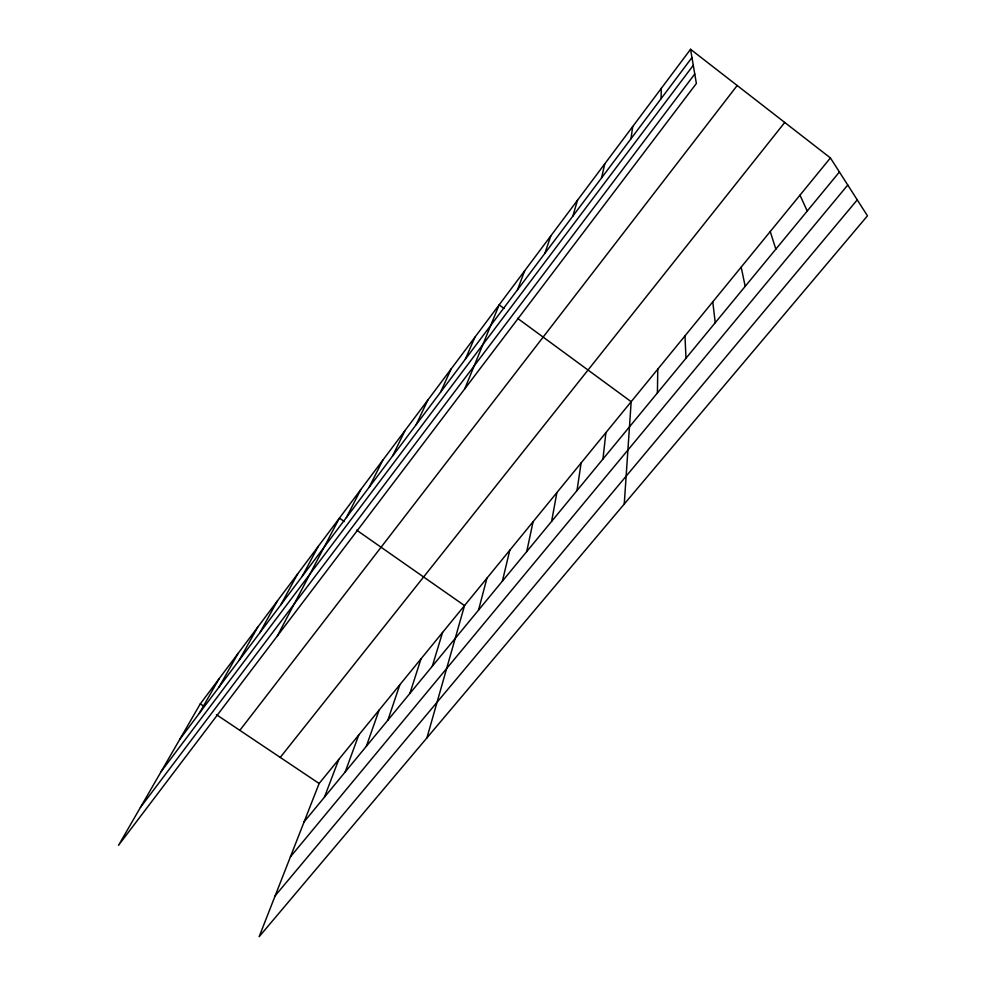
<?xml version="1.0" encoding="UTF-8"?>
<svg xmlns="http://www.w3.org/2000/svg" width="986" height="986" viewBox="0 0 986 986"><rect width="100%" height="100%" fill="white"/><g stroke="black" fill="none" stroke-linecap="round" stroke-linejoin="round"><path stroke-width="1.48" d="M657.403 392.933L657.785 369.146M661.088 98.662L661.298 88.358M624.249 504.043L631.176 401.696L517.527 318.305M602.951 459.045L605.897 432.632M630.978 138.755L632.716 126.516M577.007 490.535L581.124 462.927M551.618 521.372L556.868 492.618M526.746 551.556L533.081 521.705M601.571 177.887L604.788 163.812M502.404 581.111L509.787 550.225M478.555 610.063L486.936 578.178M426.938 737.861L464.529 605.589L356.612 530.123M572.878 216.082L577.488 200.257M432.312 666.216L442.554 632.47M409.88 693.454L421.01 658.833M387.892 720.15L399.86 684.703M544.851 253.39L550.804 235.9M366.324 746.328L379.117 710.093M345.186 771.989L358.756 735.001M324.456 797.169L338.765 759.466M517.477 289.835L524.7 270.743M830.409 157.933L319.131 783.476L259.145 936.7L867.47 215.823L830.409 157.933L690.557 49.3L200.294 703.856L118.53 845.31L696.375 83.477L690.557 49.3M464.751 388.854L499.162 304.834L504.056 308.433M465.343 359.224L474.907 337.212M440.508 392.268L451.157 368.924M416.215 424.609L427.887 399.983M392.44 456.259L405.098 430.414M369.171 487.232L382.765 460.24M346.369 517.576L360.876 489.463M277.423 635.822L339.418 518.106L344.336 521.545M302.197 576.379L318.379 546.195M280.764 604.899L297.747 573.741M259.774 632.839L277.51 600.757M239.204 660.226L257.654 627.269M219.028 687.082L238.181 653.274M199.246 713.408L219.065 678.799M179.846 739.229L691.962 57.57M161.186 771.508L693.281 65.273M140.406 807.46L694.76 74.036M239.844 730.343L737.183 85.511M280.246 757.421L784.733 122.449M304.107 821.856L839.406 171.983M290.414 856.834L847.763 185.035M275.18 895.769L857.253 199.875M200.294 703.856L204.016 706.333M216.39 714.64L319.131 783.476M799.991 195.154L807.238 211.029M770.251 231.537L775.834 249.15M741.189 267.095L745.182 286.371M712.767 301.864L715.232 322.73M684.974 335.881L685.985 358.238"/></g></svg>
